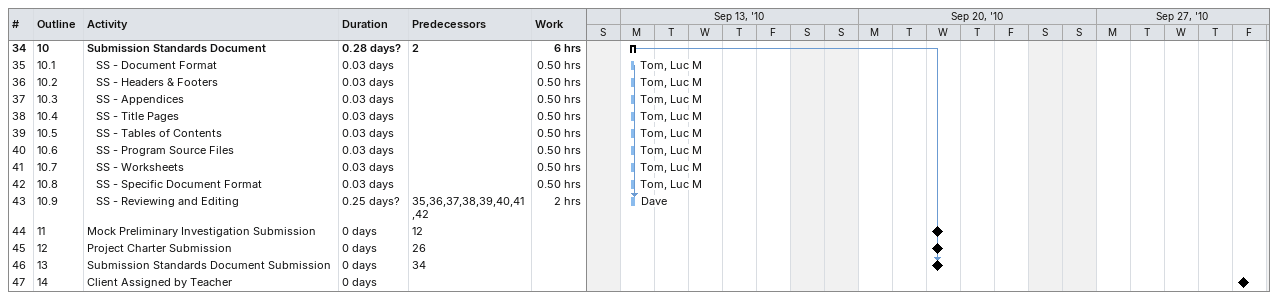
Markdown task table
| ID | WBS | Task | Duration | Start | Finish | Predecessors | Resources | Work (h) |
|---|---|---|---|---|---|---|---|---|
| 34 | 10 | **Submission Standards Document** | 0.28d? | 2010-09-13 | 2010-09-13 | 2 |  | 6 |
| 35 | 10.1 | SS - Document Format | 0.03d | 2010-09-13 | 2010-09-13 |  | Tom, Luc M | 0.50 |
| 36 | 10.2 | SS - Headers & Footers | 0.03d | 2010-09-13 | 2010-09-13 |  | Tom, Luc M | 0.50 |
| 37 | 10.3 | SS - Appendices | 0.03d | 2010-09-13 | 2010-09-13 |  | Tom, Luc M | 0.50 |
| 38 | 10.4 | SS - Title Pages | 0.03d | 2010-09-13 | 2010-09-13 |  | Tom, Luc M | 0.50 |
| 39 | 10.5 | SS - Tables of Contents | 0.03d | 2010-09-13 | 2010-09-13 |  | Tom, Luc M | 0.50 |
| 40 | 10.6 | SS - Program Source Files | 0.03d | 2010-09-13 | 2010-09-13 |  | Tom, Luc M | 0.50 |
| 41 | 10.7 | SS - Worksheets | 0.03d | 2010-09-13 | 2010-09-13 |  | Tom, Luc M | 0.50 |
| 42 | 10.8 | SS - Specific Document Format | 0.03d | 2010-09-13 | 2010-09-13 |  | Tom, Luc M | 0.50 |
| 43 | 10.9 | SS - Reviewing and Editing | 0.25d? | 2010-09-13 | 2010-09-13 | 35, 36, 37, 38, 39, 40, 41, 42 | Dave | 2 |
| 44 | 11 | Mock Preliminary Investigation Submission | 0d | 2010-09-22 | 2010-09-22 | 12 |  |  |
| 45 | 12 | Project Charter Submission | 0d | 2010-09-22 | 2010-09-22 | 26 |  |  |
| 46 | 13 | Submission Standards Document Submission | 0d | 2010-09-22 | 2010-09-22 | 34 |  |  |
| 47 | 14 | Client Assigned by Teacher | 0d | 2010-10-01 | 2010-10-01 |  |  |  |
